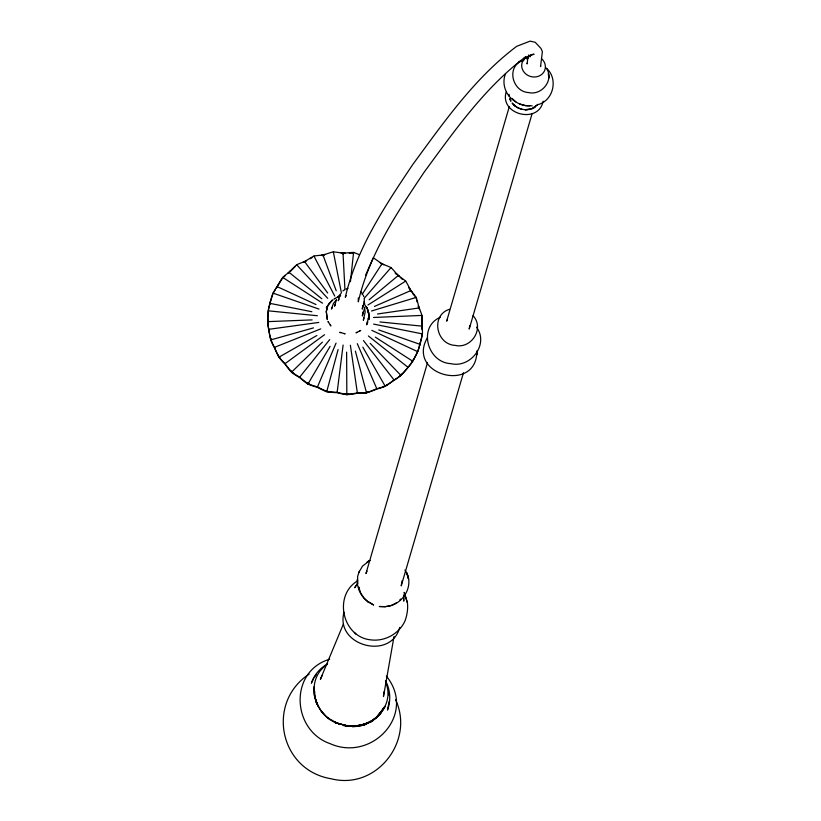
<?xml version="1.0" encoding="UTF-8"?>
<svg xmlns="http://www.w3.org/2000/svg" width="821" height="821" viewBox="0 0 821 821"><rect width="100%" height="100%" fill="white"/><g stroke="black" fill="none" stroke-linecap="round" stroke-linejoin="round"><path stroke-width="1.23" d="M367.459 310.194L368.762 314.31L368.906 319.585L368.66 312.934L367.059 307.875L368.66 312.934L368.793 318.025M279.068 357.135L278.093 355.185A88.401 87.108 63.3 0 1 274.491 347.345A88.401 66.942 -10.2 0 1 271.556 341.382L270.407 337.77A88.401 87.929 36.5 0 1 268.775 329.324A88.401 64.274 -3.4 0 1 267.903 323.105L267.81 319.39A88.401 87.826 -12.9 0 1 268.272 310.831A88.401 62.304 3.6 0 1 269.514 304.848L270.468 301.297A88.401 86.81 -33 0 1 273.024 293.128A88.401 61.154 10.8 0 1 276.277 287.863L278.216 284.713A88.401 84.963 -36.8 0 1 282.711 277.406A88.401 60.918 18 0 1 287.709 273.321L290.511 270.786A88.401 82.387 -35.2 0 1 296.668 264.762A88.401 61.606 25.2 0 1 303.062 262.197L306.52 260.452A88.401 79.278 -31.4 0 1 313.94 256.039A88.401 63.155 32.4 0 1 321.257 255.249L325.157 254.407A88.401 75.83 -26.4 0 1 333.347 251.842A88.401 65.485 39.3 0 1 341.084 252.96L345.138 253.084A88.401 72.299 -20.6 0 1 353.584 252.437A88.401 68.42 46 0 1 359.29 254.664M269.945 303.791L269.945 303.893A88.381 62.283 3.6 0 0 268.262 311.354A88.381 87.806 -12.9 0 0 267.81 321.986L267.81 322.068A88.381 64.254 -3.4 0 0 268.754 329.816A88.381 87.898 36.5 0 0 270.909 340.274A88.381 66.922 -10.2 0 0 274.471 347.806A88.381 87.088 63.3 0 0 279.048 357.474L279.109 357.484A88.381 70.093 -16.7 0 0 285 364.093A88.381 85.405 69.1 0 0 291.66 372.426L291.732 372.488A88.381 73.562 -22.8 0 0 299.634 377.568A88.381 82.972 68.3 0 0 307.896 384.095L330.083 346.349M288.982 272.87L290.511 270.786L289.064 272.367L321.842 298.793M289.054 272.377L287.709 273.321M267.81 321.986L267.81 319.39M267.82 321.637L312.134 319.903M270.94 340.274L270.407 337.77L271.556 341.382M413.763 359.239L411.824 362.389A88.401 63.935 34.9 0 1 408.016 367.336A88.401 87.97 3.3 0 1 402.321 373.781L400.597 375.679A88.381 87.95 3.3 0 0 407.75 367.757A88.381 63.915 34.9 0 0 412.378 361.548L413.763 359.239A88.401 87.734 50.4 0 0 417.694 351.624A88.401 62.078 27.9 0 0 419.562 345.805L420.516 342.254A88.401 86.585 66.7 0 0 422.446 333.911A88.401 61.062 20.7 0 0 422.23 327.712L422.127 324.008A88.401 84.614 69.3 0 0 421.953 315.418A88.401 60.959 13.4 0 0 419.634 309.332L418.484 305.72A88.401 81.956 67.3 0 0 416.237 297.407A88.401 61.78 6.2 0 0 411.947 291.927L409.833 288.653A88.401 78.775 63.2 0 0 405.687 281.09A88.401 63.463 -0.9 0 0 399.704 276.667L396.759 273.957A88.401 75.306 58.1 0 0 391.022 267.584A88.401 65.896 -7.8 0 0 383.735 264.608L380.164 262.648A88.401 71.776 52.3 0 0 373.257 257.815L365.519 275.353M421.984 326.296L422.127 324.008M277.159 286.981L278.216 284.713M304.612 262.268L306.52 260.452L304.765 261.632M304.714 261.766L327.692 293.005M358.767 587.487L358.664 589.591L358.828 587.107M362.851 305.576L362.235 309.096L364.257 302.025L364.257 298.423M363.056 311.877L362.338 315.962L364.688 307.762M368.65 319.102L368.916 316.034M383.889 691.908L383.479 696.526L394.018 636.48M389.267 701.165L387.491 710.073C391.063 700.559 390.365 689.712 385.501 680.773M402.136 580.693L401.223 585.886L463.465 372.724M469.776 325.763L469.191 329.067L532.152 113.462M540.639 65.67L540.546 66.655L542.383 51.579L540.967 48.398L535.179 42.282L530.12 41.122L516.717 46.315C474.517 78.046 443.884 122.237 412.881 164.333C385.234 205.65 356.714 248.147 345.302 297.274L346.277 295.581M322.992 255.783L325.157 254.407L321.257 255.249M323.064 255.3L336.23 290.788M350.434 281.716L353.584 252.437M346.626 352.147L346.831 394.316L344.892 394.018A88.401 76.599 60.1 0 1 337.144 392.305L343.116 345.025M338.088 349.592L326.789 391.401L324.911 390.539A88.401 79.986 64.9 0 1 317.47 386.927A88.401 77.123 -28.3 0 1 309.866 384.454L306.305 382.494A88.401 83.003 68.3 0 1 299.696 377.157A88.401 73.592 -22.8 0 1 293.271 373.145L291.712 372.016L322.407 342.111M342.85 253.976L345.138 253.084L341.084 252.96M528.047 56.711L527.041 63.946L527.287 63.032M279.078 357.433L278.093 355.185L280.207 358.449A88.401 70.113 -16.7 0 0 285.041 363.662A88.401 85.425 69.1 0 0 290.336 370.435L293.271 373.145M366.494 392.9L366.535 392.9A88.381 73.038 54.5 0 1 357.207 393.29A88.381 83.383 -36.1 0 1 346.739 394.696L346.678 394.696A88.381 76.569 60.1 0 1 337.01 392.684A88.381 80.437 -32.9 0 1 326.748 391.72L324.911 390.539L326.799 391.319M323.084 255.762L323.187 255.157M308.07 383.756L307.988 384.146A88.381 77.092 -28.3 0 0 317.368 387.327A88.381 79.965 64.9 0 0 326.645 391.689L328.862 391.617A88.401 80.468 -32.9 0 0 337.144 392.305M419.562 345.805L420.516 342.254M270.468 301.297L269.935 303.842A88.381 86.79 -33 0 1 273.003 293.682A88.381 61.144 10.8 0 1 273.742 292.348M381.796 264.075L380.164 262.648M381.847 264.105L383.735 264.608L381.847 263.962L362.102 294.441M367.439 321.699L367.182 322.684L368.485 317.84L368.219 318.805M363.949 317.953L363.334 320.252L365.201 311.99L364.391 307.218M344.04 612.281C334.629 645.675 391.022 660.946 399.673 627.47M359.3 571.324L357.628 576.404L357.617 583.752L357.412 579.328C356.632 588.164 361.24 596.744 368.208 601.988L363.826 597.955L360.676 593.08L358.962 587.692L359.146 588.636M505.52 73.736C502.349 81.32 504.186 90.259 509.338 96.519M506.085 92.27C499.589 114.766 538.802 124.361 543.112 101.209M336.343 300.024L334.537 306.212L335.42 304.324M311.344 683.39C313.94 675.078 320.016 668.078 327.589 663.85M427.474 362.81L365.95 573.52L367.069 571.129M509.256 106.792L446.655 321.175L447.373 319.646M269.514 304.848L269.955 303.37L311.836 311.723M396.759 273.957L399.704 276.667L398.123 275.64L397.887 276.215M381.796 263.941L381.57 264.752L381.888 263.993M307.988 383.705L306.305 382.494L309.866 384.454M366.535 392.828L355.37 351.111M409.833 288.653L410.582 291.086M410.736 290.757L411.947 291.927L410.767 290.603L374.448 306.428M366.638 392.602L364.883 392.695A88.401 73.059 54.5 0 1 357.371 392.91A88.401 83.403 -36.1 0 1 348.946 394.142L346.77 394.624M343.424 623.97L320.395 679.306L322.355 675.108M317.47 386.927L336.066 343.106M418.197 306.212A88.381 81.926 67.3 0 1 418.638 308.296L418.689 308.193M418.884 307.978L377.537 313.991M524.044 59.204L525.851 57.542M386.978 384.905L385.141 386.086L386.978 384.905A88.401 87.293 -28.6 0 0 394.059 379.979A88.401 66.501 41.8 0 0 399.529 376.316L400.833 375.289M332.464 306.921L331.448 309.086L333.5 303.339L336.6 299.624M340.582 293.723L338.252 300.691L339.022 299.06M367.849 322.068L366.546 324.849L367.469 322.951M358.582 572.863L362.502 566.131L369.399 560.794M311.826 682.354L313.755 678.218M383.079 709.683L385.111 706.358L380.072 713.983L384.392 706.85M421.666 315.941A88.381 84.594 69.3 0 1 421.768 326.584L421.768 326.686A88.381 61.041 20.7 0 1 422.076 329.796M277.18 286.652L316.013 304.55M418.638 308.296L418.936 307.875L419.634 309.332L418.484 305.72M365.345 724.04L352.496 726.544C364.955 726.185 378.409 719.904 383.51 707.938M366.597 392.879A88.381 85.702 -36.3 0 0 376.582 389.092A88.381 69.6 48.3 0 0 384.875 386.445L385.182 386.014M421.768 326.635L422.045 326.142L379.928 321.955M378.738 329.919L419.911 344.307L419.634 344.779A88.381 62.057 27.9 0 1 417.417 352.076A88.381 87.703 50.4 0 1 412.429 361.466L412.481 361.384M364.883 392.695L368.773 391.853A88.401 85.733 -36.3 0 0 376.788 388.702A88.401 69.621 48.3 0 0 383.51 386.66L385.09 386.055L362.82 347.15M381.755 711.191L376.459 717.554L383.828 707.764L379.312 715.07L369.501 722.418L372.826 720.951L361.353 725.487L364.791 725.015L352.496 726.544C374.92 727.324 395.312 703.494 385.46 681.841M412.614 361.158L375.351 337.154M427.279 337.954C406.067 375.187 477.278 393.772 476.816 351.029M380.872 712.074L376.798 716.692M422.045 326.153L422.23 327.712L422.035 326.111M400.72 375.423L402.321 373.781M400.792 375.31L399.529 376.316L400.812 375.3L370.179 343.373M357.381 583.618L354.672 587.754L357.299 584.09M541.932 58.979A11.946 10.735 16.3 0 1 542.332 73.89A11.946 10.735 16.3 0 1 526.066 74.188A11.946 10.735 16.3 0 1 523.962 59.307L524.085 59.122M314.412 677.274L316.393 674.441M276.277 287.863L277.2 286.601M299.696 377.157L329.703 339.607M364.339 298.146L391.022 267.584M399.919 599.761L400.586 599.053M338.426 296.412L339.925 294.903M332.095 300.117L326.286 307.947L329.047 303.462L333.028 299.85M523.962 59.307L525.994 57.439M326.799 664.836C303.903 680.24 314.351 717.102 339.227 723.886L333.931 721.608M374.94 718.375L373.093 720.048L361.353 725.487L365.058 724.112M369.111 299.768L398.113 275.63M525.625 56.813C484.411 87.796 454.506 130.95 424.231 172.051C397.251 212.382 369.358 253.853 358.305 301.83L358.315 297.972M285.041 363.662L324.521 334.711M342.901 290.932L344.41 289.844M309.189 674.092C265.819 702.468 279.356 770.344 331.376 778.811C376.695 790.325 414.923 740.675 395.506 699.625M371.985 720.92L376.346 717.759M357.71 580.816C333.141 595.194 342.183 636.696 370.435 639.826C384.7 641.848 399.191 633.833 405.112 620.707C407.103 614.857 408.191 608.792 407.39 602.614C404.794 594.414 401.623 584.357 407.39 602.614M304.683 261.683L303.062 262.197M367.921 305.022L405.687 281.09M316.855 335.532L279.109 357.084L280.207 358.449M521.068 61.216C506.321 68.287 512.827 91.778 528.652 92.578C541.727 95.657 554.062 80.345 546.724 68.707M356.94 332.331L355.986 332.833L360.717 330.442L359.762 330.904M337.841 297.007L338.786 296.525L334.065 298.906L335.019 298.434M538.494 104.483C553.97 99.957 558.444 77.862 545.883 67.763M532.295 108.557L537.981 104.441L532.295 108.557L525.05 109.757L527.544 109.716M449.528 309.291C430.502 315.048 435.992 344.399 455.111 345.384C471.408 349.264 484.811 328.184 473.05 315.716M440.282 317.286C417.622 327.035 427.361 362.554 450.842 363.652C470.741 368.465 489.244 344.071 476.498 327.169M396.42 602.83L391.258 605.446L385.86 606.534C402.854 605.682 415.713 584.542 404.897 570.041M368.793 561.123L367.11 561.954L370.343 560.384M274.491 347.345L320.754 328.882M535.087 107.325C527.667 111.635 517.333 109.993 512.13 103.056L514.87 105.868M329.611 659.222C288.715 671.434 291.722 730.474 330.216 743.703C372.129 762.34 417.16 714.003 386.322 676.052M524.239 57.737L534.091 54.176L530.633 54.781M366.73 392.52L368.773 391.853M346.093 288.992L347.93 288.397M350.505 726.133L344.799 725.415L356.222 726.021L367.09 723.383M371.544 310.995L416.237 297.407M361.794 725.107L365.632 724.009L356.222 726.021L346.688 725.733L337.431 723.209M338.601 296.371L340.694 295.776M270.94 339.853L313.499 327.897M518.934 61.596L523.808 60.549M268.775 329.324L318.805 322.437M346.852 394.326L344.892 394.018L348.946 394.142M373.504 317.481L421.953 315.418M529.873 105.745C522.053 106.34 514.695 102.266 509.492 96.673M532.182 105.847L525.84 105.663L519.662 103.98M268.272 310.831L317.368 315.726M326.83 391.33L328.862 391.617M373.596 324.09L422.446 333.911M522.053 109.337L517.794 107.777L513.761 104.883M340.838 332.628L339.75 332.341L345.138 333.819L344.061 333.5M337.452 723.28L346.606 725.785L356.016 726.062L343.517 725.548L346.606 725.785L334.947 722.552L337.452 723.28L327.353 717.728L329.19 718.734M273.024 293.128L319.02 309.096M371.821 330.37L417.694 351.624M282.711 277.406L322.54 303.165M384.864 386.332L384.967 386.393A88.381 87.262 -28.6 0 0 393.823 380.39A88.381 66.48 41.8 0 0 400.525 375.751M368.372 335.963L408.016 367.336M512.376 98.674L515.927 101.937M329.067 718.611C321.452 713.141 316.762 705.403 314.648 695.89L314.792 696.485L314.72 691.446M296.668 264.762L327.692 298.321M528.519 55.028L530.161 56.813L529.237 55.315M360.737 291.896L362.02 293.333M354.405 632.406L355.914 634.099M320.99 710.801L324.706 714.978M363.457 340.541L394.059 379.979M328.585 322.396L327.99 321.514L330.884 325.978L330.309 325.065M366.197 306.941L366.782 307.844L363.898 303.38L364.473 304.273M313.94 256.039L334.722 296.042M363.046 294.934L363.806 296.638M315.818 701.226L316.927 704.315L314.484 696.075L318.004 706.183M357.289 343.66L376.788 388.702M367.059 307.875L368.66 312.934M364.155 301.523L364.688 303.585M333.347 251.842L341.444 293.076M314.145 695.346L314.043 690.841M509.215 96.16L509.092 94.323M350.372 345.251L357.371 392.91M388.98 693.14L389.175 695.438M476.683 351.47L476.919 354.836L476.775 351.86M267.82 321.534L267.903 323.105M343.034 253.361L344.943 289.762M403.583 595.081L403.747 601.157L403.727 595.287M313.961 686.931L314.022 689.856M422.168 334.404A88.381 86.564 66.7 0 1 419.644 344.717M274.522 291.034A88.381 61.144 10.8 0 1 275.353 289.741M276.225 288.458A88.381 61.144 10.8 0 1 277.149 287.206M416.586 300.004A88.381 81.926 67.3 0 1 417.171 302.056M412.84 293.846A88.381 61.76 6.2 0 1 413.928 295.201M414.964 296.566A88.381 61.76 6.2 0 1 415.96 297.951M408.581 287.268A88.381 78.754 63.2 0 1 409.546 289.177M401.028 278.329A88.381 63.443 -0.9 0 1 402.536 279.417M395.117 272.88A88.381 75.275 58.1 0 1 396.492 274.512M349.233 253.299A88.381 72.269 -20.6 0 1 353.42 253.073M310.112 258.769A88.381 79.247 -31.4 0 1 311.97 257.691M290.49 271.341A88.381 82.367 -35.2 0 1 295.026 266.815M285.072 275.907A88.381 60.898 18 0 0 282.67 277.991A88.381 84.932 -36.8 0 0 278.206 285.246M291.722 372.026L290.336 370.435L291.742 372.036M327.589 306.674L326.286 311.518L327.322 319.533L326.286 311.518L327.589 306.674M527.441 58.168L526.61 58.855L528.365 57.583L527.441 58.168M385.131 386.034L383.51 386.66L385.131 386.034M385.449 606.698L379.405 606.514L385.449 606.698M373.524 604.913L367.982 601.649L373.524 604.913M510.826 101.034L509.872 98.869L510.826 101.034M407.596 575.5L406.641 572.74L408.54 579.133L407.596 575.5M548.644 76.168L548.428 73.623L548.756 78.18L548.644 76.168"/></g></svg>
